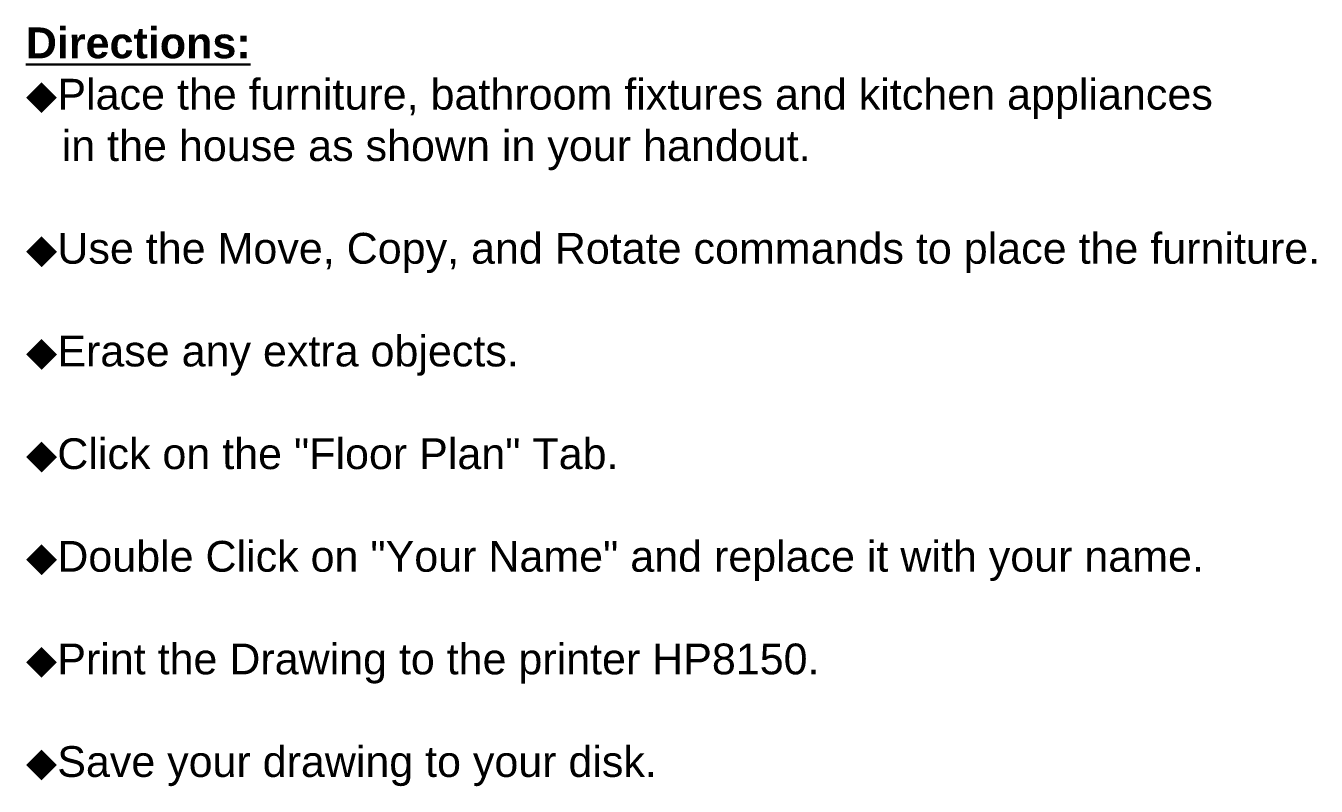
# Model space of a CAD drawing. Extents: x 122 to 1289, y 200 to 994.
# Drawn here: x 787 to 1289, y 698 to 994 of the extents above; entities that cross this region are included whole.
import ezdxf

# ---------------------------------------------------------------- set-up
doc = ezdxf.new("R2010")
doc.units = 0
doc.header["$LTSCALE"] = 36
doc.header["$MEASUREMENT"] = 0
doc.layers.add('ANNOTATION', color=161, linetype='CONTINUOUS', lineweight=30)
doc.styles.add('ROMANS', font='arial.ttf')

msp = doc.modelspace()

# ---------------------------------------------------------------- texts
at = {"layer": 'ANNOTATION', "insert": (787.24, 993.51), "char_height": 11.994, "width": 758, "attachment_point": 1, "style": 'ROMANS'}
msp.add_mtext('{\\fArial|b1|i0|c0|p34;\\L\\C2;Directions:   \\P\\fWingdings|b0|i0|c2|p2;\\H0.75x;\\l\\C161;u\\fArial|b0|i0|c0|p34;\\H1.333x;\\C2;Place the furniture, bathroom fixtures and kitchen appliances \\P   in the house as shown in your handout.\\P\\P\\fWingdings|b0|i0|c2|p2;\\H0.75x;\\C161;u\\fArial|b0|i0|c0|p34;\\H1.333x;\\C2;Use the Move, Copy, and Rotate commands to place the furniture.\\P\\P\\fWingdings|b0|i0|c2|p2;\\H0.75x;\\C161;u\\fArial|b0|i0|c0|p34;\\H1.333x;\\C2;Erase any extra objects.\\P\\P\\fWingdings|b0|i0|c2|p2;\\H0.75x;\\C161;u\\fArial|b0|i0|c0|p34;\\H1.333x;\\C2;Click on the "Floor Plan" Tab.\\P\\P\\fWingdings|b0|i0|c2|p2;\\H0.75x;\\C161;u\\fArial|b0|i0|c0|p34;\\H1.333x;\\C2;Double Click on "Your Name" and replace it with your name.\\P\\P\\fWingdings|b0|i0|c2|p2;\\H0.75x;\\C161;u\\fArial|b0|i0|c0|p34;\\H1.333x;\\C2;Print the Drawing to the printer HP8150.\\P\\P\\fWingdings|b0|i0|c2|p2;\\H0.75x;\\C161;u\\fArial|b0|i0|c0|p34;\\H1.333x;\\C2;Save your drawing to your disk.}', dxfattribs=at)

doc.saveas('drawing.dxf')
